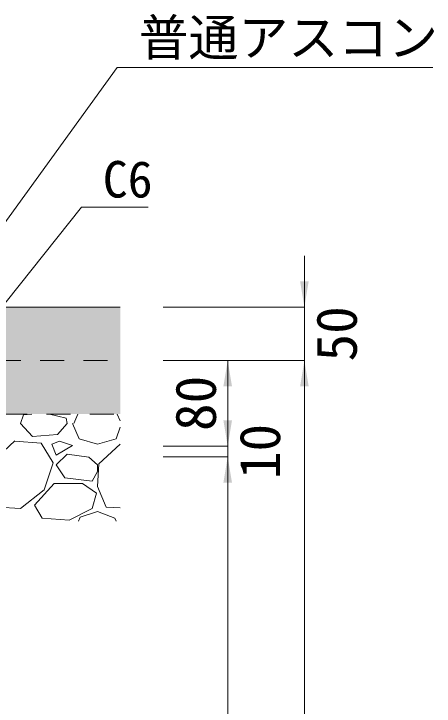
# Model space of a CAD drawing. Units: millimetres at full size. Extents: x 87158 to 122251, y -125707 to -112261.
# Drawn here: x 99293 to 99686, y -121333 to -120685 of the extents above; entities that cross this region are included whole.
import ezdxf
from ezdxf.enums import TextEntityAlignment as Align

# ---------------------------------------------------------------- set-up
doc = ezdxf.new("R2010")
doc.units = ezdxf.units.MM
doc.header["$LTSCALE"] = 30
doc.linetypes.add('USER1', pattern=[1.35, 0.75, -0.6])
for name, color, linetype, lineweight in [('ハッチング_基礎', 150, 'Continuous', 9), ('寸法線', 7, 'Continuous', 13), ('引出線', 4, 'Continuous', 13), ('舗装・基礎', 3, 'Continuous', 13)]:
    doc.layers.add(name, color=color, linetype=linetype, lineweight=lineweight)
doc.layers.add('ハッチング_舗装', color=7, linetype='Continuous')
doc.styles.add('ＭＳ ゴシック', font='')
doc.styles.get('ＭＳ ゴシック').set_extended_font_data('MS Gothic')

# ---------------------------------------------------------------- blocks, each defined once
blk = doc.blocks.new('filled_arrow')
at = {"color": 0, "linetype": 'Continuous', "lineweight": -2}
blk.add_solid([(7.5, 1.25), (0, 0), (7.5, -1.25)], dxfattribs=at)

msp = doc.modelspace()

# ---------------------------------------------------------------- hatches: boundary and pattern name
at = {"layer": 'ハッチング_舗装'}
for points in [[(99392.6, -121009.55), (99392.6, -120959.55), (99176.1, -120959.55), (99176.1, -120979.55), (99180.6, -120979.55), (99180.6, -121005.05), (99236.1, -121005.05), (99236.1, -121009.55)], [(99236.6, -121009.55), (99242.6, -121015.55), (99242.6, -121029.55), (99245.8, -121029.55), (99245.8, -121059.55), (99392.6, -121059.55), (99392.6, -121009.55)]]:
    msp.add_hatch(color=256, dxfattribs=at).paths.add_polyline_path(points)

# ---------------------------------------------------------------- linework, layer by layer
at = {"layer": 'ハッチング_基礎'}
for p, q in [((99299.25, -121068.48), (99302.3, -121060.35)), ((99309.91, -121059.55), (99302.3, -121060.35)), ((99341.93, -121063.4), (99326.53, -121059.55)), ((99342.94, -121068.48), (99341.93, -121063.4)), ((99349.04, -121068.48), (99352.87, -121059.55)), ((99389.62, -121059.55), (99392.6, -121066.01)), ((99310.43, -121080.67), (99299.25, -121068.48)), ((99342.94, -121068.48), (99333.8, -121078.64)), ((99348.02, -121068.48), (99354.12, -121082.7)), ((99388.66, -121082.7), (99392.6, -121071.67)), ((99333.8, -121078.64), (99310.43, -121080.67)), ((99354.12, -121082.7), (99371.39, -121087.78)), ((99371.39, -121087.78), (99388.66, -121082.7)), ((99294.17, -121084.73), (99270.81, -121106.07)), ((99318.56, -121086.77), (99294.17, -121084.74)), ((99329.73, -121105.06), (99318.56, -121086.77)), ((99335.83, -121084.74), (99328.72, -121087.78)), ((99328.72, -121087.78), (99332.78, -121097.94)), ((99332.78, -121097.94), (99348.02, -121088.8)), ((99348.02, -121088.8), (99335.83, -121084.74)), ((99392.6, -121087.63), (99372.41, -121106.07)), ((99342.94, -121096.93), (99332.78, -121107.09)), ((99363.26, -121099.98), (99342.94, -121096.93)), ((99371.39, -121107.09), (99363.26, -121099.98)), ((99321.61, -121130.46), (99329.73, -121105.06)), ((99332.78, -121107.09), (99340.91, -121119.28)), ((99372.41, -121106.07), (99371.39, -121127.41)), ((99371.39, -121113.18), (99371.39, -121107.09)), ((99366.31, -121122.33), (99371.39, -121113.18)), ((99340.91, -121119.28), (99366.31, -121122.33)), ((99312.46, -121144.68), (99330.75, -121124.36)), ((99330.75, -121124.36), (99357.17, -121124.36)), ((99357.17, -121124.36), (99370.37, -121133.5)), ((99371.39, -121127.41), (99379.52, -121146.71)), ((99299.25, -121147.73), (99321.61, -121130.46)), ((99370.37, -121133.5), (99366.31, -121147.73)), ((99277.92, -121146.71), (99299.25, -121147.73)), ((99319.57, -121156.87), (99312.46, -121144.68)), ((99366.31, -121147.73), (99344.97, -121158.9)), ((99379.52, -121146.71), (99392.6, -121147.33)), ((99355.13, -121155.86), (99371.39, -121150.78)), ((99371.39, -121150.78), (99387.65, -121156.87)), ((99344.97, -121158.9), (99319.57, -121156.87)), ((99353.55, -121159.55), (99355.13, -121155.86)), ((99387.65, -121156.87), (99388.88, -121159.55))]:
    msp.add_line(p, q, dxfattribs=at)
at = {"layer": '寸法線'}
for p, q in [((99564.62, -121057.55), (99564.62, -120911.55)), ((99432.6, -120959.55), (99564.62, -120959.55)), ((99432.6, -121009.55), (99492.95, -121009.55)), ((99432.6, -121009.55), (99564.62, -121009.55)), ((99432.6, -121009.55), (99564.62, -121009.55)), ((99492.95, -121089.55), (99492.95, -121009.55)), ((99564.62, -122549.55), (99564.62, -121009.55)), ((99492.95, -121147.55), (99492.95, -121041.55)), ((99432.6, -121089.55), (99492.95, -121089.55)), ((99432.6, -121089.55), (99492.95, -121089.55)), ((99432.6, -121099.55), (99492.95, -121099.55)), ((99432.6, -121099.55), (99492.95, -121099.55)), ((99492.95, -122549.55), (99492.95, -121099.55))]:
    msp.add_line(p, q, dxfattribs=at)
at = {"layer": '引出線'}
for points in [[(99227.42, -120959.55), (99389.71, -120735.66), (99684.55, -120735.66)], [(99239.6, -121012.55), (99356.25, -120866.16), (99418.65, -120866.16)]]:
    msp.add_lwpolyline(points, dxfattribs=at)
at = {"layer": '舗装・基礎'}
msp.add_line((99176.1, -120959.55), (99392.6, -120959.55), dxfattribs=at)
at = {"layer": '舗装・基礎', "linetype": 'USER1'}
for p, q in [((99236.6, -121009.55), (99392.6, -121009.55)), ((99242.6, -121059.55), (99392.6, -121059.55))]:
    msp.add_line(p, q, dxfattribs=at)

# ---------------------------------------------------------------- block references
at = {"layer": '寸法線', "xscale": 3.2, "yscale": 3.2}
for p, rotation in [((99564.62, -120959.55), 90), ((99492.95, -121009.55), 270), ((99564.62, -121009.55), 270), ((99564.62, -121009.55), 270), ((99492.95, -121089.55), 90), ((99492.95, -121089.55), 90), ((99492.95, -121099.55), 270), ((99492.95, -121099.55), 270)]:
    msp.add_blockref('filled_arrow', p, dxfattribs=dict(at, rotation=rotation))

# ---------------------------------------------------------------- texts
at = {"layer": '寸法線', "style": 'ＭＳ ゴシック'}
for s, p in [('50', (99594.62, -120984.55)), ('80', (99462.95, -121049.55)), ('10', (99522.95, -121094.55))]:
    msp.add_text(s, height=37.98, rotation=90, dxfattribs=at).set_placement(p, align=Align.MIDDLE_CENTER)
at = {"layer": '引出線', "style": 'ＭＳ ゴシック'}
for s, p in [('普通アスコン', (99409.71, -120690.45)), ('C6', (99376.25, -120822.96))]:
    msp.add_text(s, height=34.18, dxfattribs=at).set_placement(p, align=Align.TOP_LEFT)

doc.saveas('drawing.dxf')
